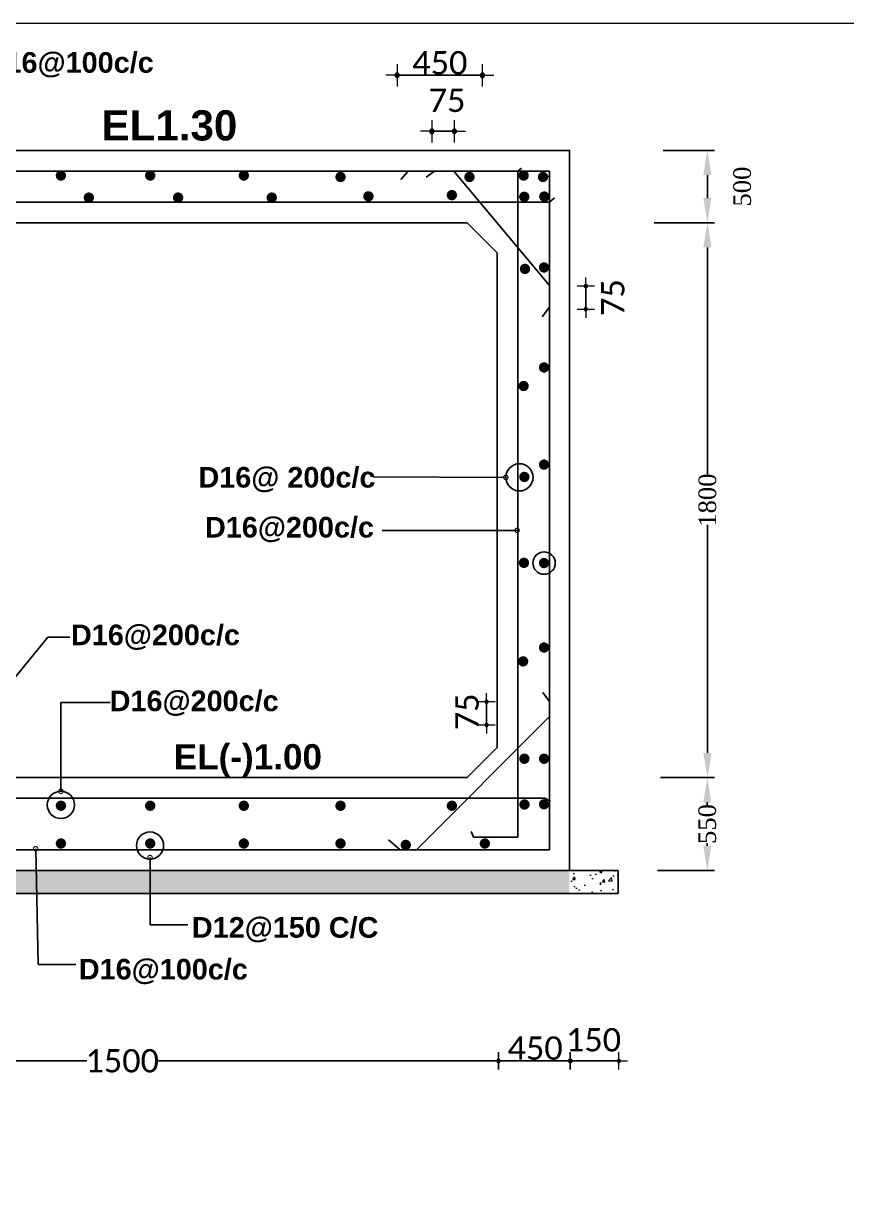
# Model space of a CAD drawing. Extents: x -545075 to 1728153, y -708141 to -305611.
# Drawn here: x 248538 to 260218, y -617406 to -600860 of the extents above; entities that cross this region are included whole.
import ezdxf

# ---------------------------------------------------------------- set-up
doc = ezdxf.new("R2010")
doc.units = 0
doc.header["$MEASUREMENT"] = 0
doc.layers.get('0').update_dxf_attribs({"linetype": 'CONTINUOUS'})
doc.layers.get('DEFPOINTS').update_dxf_attribs({"linetype": 'CONTINUOUS'})
doc.layers.add('Dim', color=7, linetype='CONTINUOUS', lineweight=9)
doc.layers.add('LINE', color=7, linetype='CONTINUOUS')
doc.styles.add('cb', font='calibri.ttf')
doc.styles.add('Dim-1-8 M (Working)', font='arial.ttf', dxfattribs={"height": 200})
doc.styles.add('RB', font='sanssb__.ttf')
doc.styles.get("Standard").update_dxf_attribs({"font": 'times.ttf', "height": 250})
doc.dimstyles.new('3', dxfattribs={"dimtxt": 225, "dimasz": 350, "dimexe": 100, "dimexo": 25, "dimgap": 9, "dimtad": 0, "dimdec": 0, "dimzin": 0, "dimdsep": 46, "dimtxsty": 'Standard', "dimcen": 0, "dimclrt": 256, "dimadec": 0, "dimazin": 0, "dimtfac": 1, "dimtdec": 0, "dimtofl": 0, "dimtmove": 2, "dimatfit": 3, "dimfxl": 1, "dimtolj": 1, "dimtzin": 0, "dimarcsym": 0})
doc.dimstyles.new('Dim-1-100', dxfattribs={"dimtxt": 200, "dimasz": 325, "dimexe": 125, "dimexo": 125, "dimgap": 100, "dimtad": 1, "dimdec": 0, "dimzin": 3, "dimdsep": 46, "dimtxsty": 'Dim-1-8 M (Working)', "dimblk1": 'DOTSMALL', "dimblk2": 'DOTSMALL', "dimsah": 1, "dimcen": 10, "dimdle": 125.25, "dimclrd": 5, "dimclre": 5, "dimclrt": 5, "dimadec": 0, "dimazin": 0, "dimtfac": 1, "dimtdec": 0, "dimtix": 1, "dimtofl": 0, "dimtmove": 1, "dimatfit": 3, "dimldrblk": 'DOTSMALL', "dimfxl": 1, "dimfrac": 2, "dimtolj": 1, "dimtzin": 0, "dimarcsym": 0})
doc.dimstyles.new('FAHIM', dxfattribs={"dimscale": 0.6, "dimtxt": 150, "dimasz": 0.25, "dimexe": 0.18, "dimexo": 0.0625, "dimgap": 5, "dimtad": 1, "dimdec": 0, "dimrnd": 1, "dimzin": 12, "dimdsep": 46, "dimtxsty": 'cb', "dimblk1": 'FAHIM', "dimblk2": 'FAHIM', "dimsah": 1, "dimcen": -0.09, "dimse1": 1, "dimse2": 1, "dimclrd": 7, "dimclrt": 7, "dimadec": 0, "dimazin": 0, "dimtfac": 0.01, "dimtdec": 0, "dimtmove": 2, "dimatfit": 3, "dimldrblk": 'FAHIM', "dimfxl": 1, "dimtolj": 1, "dimtzin": 12, "dimarcsym": 0})

# ---------------------------------------------------------------- blocks, each defined once
blk = doc.blocks.new('FAHIM')
at = {"layer": 'Dim', "color": 7}
for p, q in [((-738, 0), (762, 0)), ((0, -750), (0, 750))]:
    blk.add_line(p, q, dxfattribs=at)
at = {"layer": 'Dim', "color": 7, "const_width": 150}
blk.add_lwpolyline([(-75, 0, 1), (75, 0, 1)], format="xyb", close=True, dxfattribs=at)
at = {"layer": 'Dim', "color": 7}
for points in [[(-148, -2, 1), (152, -2, 1)], [(-147, -1, 1), (153, -1, 1)]]:
    blk.add_lwpolyline(points, format="xyb", close=True, dxfattribs=at)
blk = doc.blocks.new('*D23')
at = {"layer": 'DEFPOINTS', "color": 0, "linetype": 'ByBlock', "lineweight": -2}
for p in [(254084, -610485), (254084, -610812), (255110, -610812)]:
    blk.add_point(p, dxfattribs=at)
at = {"layer": 'LINE', "color": 7, "linetype": 'ByBlock', "lineweight": -2}
blk.add_line((255110, -610485), (255110, -610812), dxfattribs=at)
at = {"layer": 'LINE', "color": 7, "linetype": 'ByBlock', "lineweight": -2, "xscale": 0.162, "yscale": 0.162, "zscale": 0.162}
for p, rotation in [((255110, -610485), 90), ((255110, -610812), 270)]:
    blk.add_blockref('FAHIM', p, dxfattribs=dict(at, rotation=rotation))
at = {"layer": 'LINE', "color": 7, "linetype": 'ByBlock', "lineweight": -2, "insert": (254834, -610627), "char_height": 180, "attachment_point": 5, "rotation": 90, "style": 'cb'}
blk.add_mtext('\\A1;{\\H1.833x;75}', dxfattribs=at)
blk = doc.blocks.new('*D24')
at = {"layer": 'DEFPOINTS', "color": 0, "linetype": 'ByBlock', "lineweight": -2}
for p in [(255491, -604587), (255491, -604914), (256517, -604914)]:
    blk.add_point(p, dxfattribs=at)
at = {"layer": 'LINE', "color": 7, "linetype": 'ByBlock', "lineweight": -2}
blk.add_line((256517, -604587), (256517, -604914), dxfattribs=at)
at = {"layer": 'LINE', "color": 7, "linetype": 'ByBlock', "lineweight": -2, "xscale": 0.162, "yscale": 0.162, "zscale": 0.162}
for p, rotation in [((256517, -604587), 90), ((256517, -604914), 270)]:
    blk.add_blockref('FAHIM', p, dxfattribs=dict(at, rotation=rotation))
at = {"layer": 'LINE', "color": 7, "linetype": 'ByBlock', "lineweight": -2, "insert": (256902, -604751), "char_height": 180, "attachment_point": 5, "rotation": 90, "style": 'cb'}
blk.add_mtext('\\A1;{\\H1.833x;75}', dxfattribs=at)
blk = doc.blocks.new('*D25')
at = {"layer": 'DEFPOINTS', "color": 0, "linetype": 'ByBlock', "lineweight": -2}
for p in [(244602, -611040), (255279, -611040), (255279, -615579)]:
    blk.add_point(p, dxfattribs=at)
at = {"layer": 'LINE', "color": 7, "linetype": 'ByBlock', "lineweight": -2}
for p, q in [((244603, -615579), (249439, -615579)), ((255279, -615579), (250442, -615579))]:
    blk.add_line(p, q, dxfattribs=at)
at = {"layer": 'LINE', "color": 7, "linetype": 'ByBlock', "lineweight": -2, "xscale": 0.162, "yscale": 0.162, "zscale": 0.162, "rotation": 180}
blk.add_blockref('FAHIM', (244602, -615579), dxfattribs=at)
at = {"layer": 'LINE', "color": 7, "linetype": 'ByBlock', "lineweight": -2, "xscale": 0.162, "yscale": 0.162, "zscale": 0.162}
blk.add_blockref('FAHIM', (255279, -615579), dxfattribs=at)
at = {"layer": 'LINE', "color": 7, "linetype": 'ByBlock', "lineweight": -2, "insert": (249941, -615579), "char_height": 156, "attachment_point": 5, "style": 'cb'}
blk.add_mtext('\\A1;{\\H2.115x;1500}', dxfattribs=at)
blk = doc.blocks.new('*D26')
at = {"layer": 'DEFPOINTS', "color": 0, "linetype": 'ByBlock', "lineweight": -2}
for p in [(255279, -611040), (256302, -611040), (256302, -615579)]:
    blk.add_point(p, dxfattribs=at)
at = {"layer": 'LINE', "color": 7, "linetype": 'ByBlock', "lineweight": -2}
blk.add_line((255279, -615579), (256302, -615579), dxfattribs=at)
at = {"layer": 'LINE', "color": 7, "linetype": 'ByBlock', "lineweight": -2, "xscale": 0.162, "yscale": 0.162, "zscale": 0.162, "rotation": 180}
blk.add_blockref('FAHIM', (255279, -615579), dxfattribs=at)
at = {"layer": 'LINE', "color": 7, "linetype": 'ByBlock', "lineweight": -2, "xscale": 0.162, "yscale": 0.162, "zscale": 0.162}
blk.add_blockref('FAHIM', (256302, -615579), dxfattribs=at)
at = {"layer": 'LINE', "color": 7, "linetype": 'ByBlock', "lineweight": -2, "insert": (255799, -615399), "char_height": 156, "attachment_point": 5, "style": 'cb'}
blk.add_mtext('\\A1;{\\H2.115x;450}', dxfattribs=at)
blk = doc.blocks.new('_DotSmall')
at = {"color": 0, "linetype": 'ByBlock', "const_width": 0.5}
blk.add_lwpolyline([(-0.0625, 0, 1), (0.0625, 0, 1)], format="xyb", close=True, dxfattribs=at)
blk = doc.blocks.new('*D557')
at = {"layer": 'DEFPOINTS', "color": 0, "linetype": 'ByBlock', "lineweight": -2}
for p in [(254653, -602392), (254333, -602699), (254653, -602948)]:
    blk.add_point(p, dxfattribs=at)
at = {"layer": 'LINE', "color": 7, "linetype": 'ByBlock', "lineweight": -2}
blk.add_line((254334, -602392), (254653, -602392), dxfattribs=at)
at = {"layer": 'LINE', "color": 7, "linetype": 'ByBlock', "lineweight": -2, "xscale": 0.21, "yscale": 0.21, "zscale": 0.21, "rotation": 180}
blk.add_blockref('FAHIM', (254333, -602392), dxfattribs=at)
at = {"layer": 'LINE', "color": 7, "linetype": 'ByBlock', "lineweight": -2, "xscale": 0.21, "yscale": 0.21, "zscale": 0.21}
blk.add_blockref('FAHIM', (254653, -602392), dxfattribs=at)
at = {"layer": 'LINE', "color": 7, "linetype": 'ByBlock', "lineweight": -2, "insert": (254549, -601954), "char_height": 180, "attachment_point": 5, "style": 'cb'}
blk.add_mtext('\\A1;{\\H1.833x;75}', dxfattribs=at)
blk = doc.blocks.new('*D575')
at = {"layer": 'DEFPOINTS', "color": 0, "linetype": 'ByBlock', "lineweight": -2}
for p in [(255052, -601597), (253842, -602149), (255052, -602936)]:
    blk.add_point(p, dxfattribs=at)
at = {"layer": 'LINE', "color": 7, "linetype": 'ByBlock', "lineweight": -2}
blk.add_line((253842, -601597), (255052, -601597), dxfattribs=at)
at = {"layer": 'LINE', "color": 7, "linetype": 'ByBlock', "lineweight": -2, "xscale": 0.21, "yscale": 0.21, "zscale": 0.21, "rotation": 180}
blk.add_blockref('FAHIM', (253842, -601597), dxfattribs=at)
at = {"layer": 'LINE', "color": 7, "linetype": 'ByBlock', "lineweight": -2, "xscale": 0.21, "yscale": 0.21, "zscale": 0.21}
blk.add_blockref('FAHIM', (255052, -601597), dxfattribs=at)
at = {"layer": 'LINE', "color": 7, "linetype": 'ByBlock', "lineweight": -2, "insert": (254447, -601421), "char_height": 180, "attachment_point": 5, "style": 'cb'}
blk.add_mtext('\\A1;{\\H1.833x;450}', dxfattribs=at)
blk = doc.blocks.new('*D577')
at = {"layer": 'DEFPOINTS', "color": 0, "linetype": 'ByBlock', "lineweight": -2}
for p in [(257463, -603688), (257551, -611561), (258243, -611561)]:
    blk.add_point(p, dxfattribs=at)
at = {"layer": 'LINE', "color": 0, "linetype": 'ByBlock', "lineweight": -2}
for p, q in [((257488, -603688), (258343, -603688)), ((258243, -604038), (258243, -607274)), ((258243, -611211), (258243, -607974)), ((257576, -611561), (258343, -611561))]:
    blk.add_line(p, q, dxfattribs=at)
for points in [[(258185, -604038), (258301, -604038), (258243, -603688)], [(258185, -611211), (258301, -611211), (258243, -611561)]]:
    blk.add_solid(points, dxfattribs=at)
at = {"layer": 'LINE', "linetype": 'ByBlock', "lineweight": -2, "insert": (258243, -607624), "char_height": 250, "attachment_point": 5, "rotation": 90}
blk.add_mtext('\\A1;{\\fTimes New Roman|b0|i0|c186|p18;1}8{\\fTimes New Roman|b0|i0|c186|p18;00}', dxfattribs=at)
blk = doc.blocks.new('*D578')
at = {"layer": 'DEFPOINTS', "color": 0, "linetype": 'ByBlock', "lineweight": -2}
for p in [(257588, -602664), (258242, -602664), (257801, -603688)]:
    blk.add_point(p, dxfattribs=at)
at = {"layer": 'LINE', "color": 0, "linetype": 'ByBlock', "lineweight": -2}
for p, q in [((257613, -602664), (258342, -602664)), ((258242, -603338), (258242, -603014)), ((257826, -603688), (258342, -603688))]:
    blk.add_line(p, q, dxfattribs=at)
for points in [[(258184, -603014), (258300, -603014), (258242, -602664)], [(258184, -603338), (258300, -603338), (258242, -603688)]]:
    blk.add_solid(points, dxfattribs=at)
at = {"layer": 'LINE', "linetype": 'ByBlock', "lineweight": -2, "insert": (258737, -603176), "char_height": 250, "attachment_point": 5, "rotation": 90}
blk.add_mtext('\\A1;500', dxfattribs=at)
blk = doc.blocks.new('*D579')
at = {"layer": 'DEFPOINTS', "color": 0, "linetype": 'ByBlock', "lineweight": -2}
for p in [(257738, -611561), (257508, -612877), (258241, -612877)]:
    blk.add_point(p, dxfattribs=at)
at = {"layer": 'LINE', "color": 0, "linetype": 'ByBlock', "lineweight": -2}
for p, q in [((257763, -611561), (258341, -611561)), ((258241, -611911), (258241, -611948)), ((258241, -612527), (258241, -612489)), ((257533, -612877), (258341, -612877))]:
    blk.add_line(p, q, dxfattribs=at)
for points in [[(258183, -611911), (258299, -611911), (258241, -611561)], [(258183, -612527), (258299, -612527), (258241, -612877)]]:
    blk.add_solid(points, dxfattribs=at)
at = {"layer": 'LINE', "linetype": 'ByBlock', "lineweight": -2, "insert": (258241, -612219), "char_height": 250, "attachment_point": 5, "rotation": 90}
blk.add_mtext('\\A1;550', dxfattribs=at)
blk = doc.blocks.new('*D669')
at = {"layer": 'DEFPOINTS', "color": 0, "linetype": 'ByBlock', "lineweight": -2}
for p in [(256292, -615458), (256987, -615458), (256292, -615579)]:
    blk.add_point(p, dxfattribs=at)
at = {"layer": 'LINE', "color": 7, "linetype": 'ByBlock', "lineweight": -2}
blk.add_line((256987, -615579), (256292, -615579), dxfattribs=at)
at = {"layer": 'LINE', "color": 7, "linetype": 'ByBlock', "lineweight": -2, "xscale": 0.162, "yscale": 0.162, "zscale": 0.162, "rotation": 180}
blk.add_blockref('FAHIM', (256292, -615579), dxfattribs=at)
at = {"layer": 'LINE', "color": 7, "linetype": 'ByBlock', "lineweight": -2, "xscale": 0.162, "yscale": 0.162, "zscale": 0.162}
blk.add_blockref('FAHIM', (256987, -615579), dxfattribs=at)
at = {"layer": 'LINE', "color": 7, "linetype": 'ByBlock', "lineweight": -2, "insert": (256627, -615281), "char_height": 180, "attachment_point": 5, "style": 'cb'}
blk.add_mtext('\\A1;{\\H1.833x;150}', dxfattribs=at)

msp = doc.modelspace()

# ---------------------------------------------------------------- hatches: boundary and pattern name
at = {"layer": 'LINE', "lineweight": 5}
h = msp.add_hatch(dxfattribs=at)
h.set_pattern_fill('AR-CONC', color=0, scale=58.5, style=0)
h.set_pattern_definition([(50, (38082, -124153.26), (419.5972, -36.71), [43.875, -482.625]), (355, (38082, -124153.26), (-81.16953, 440.0324), [35.1, -386.1]), (100.4514, (38116.96, -124156.3), (338.428, 403.32213), [37.288, -410.16814]), (46.1842, (38082, -124036.26), (624.336, -96.8286), [65.8125, -723.9375]), (96.6356, (38134, -124044.3), (546.7777, 569.85895), [55.932, -615.2521]), (351.1842, (38082, -124036.26), (546.7772, 569.8594), [52.65, -579.15]), (21, (38140.5, -124065.5), (349.19063, -235.53205), [43.875, -482.625]), (326, (38140.5, -124065.5), (142.33947, 424.21278), [35.1, -386.1]), (71.4514, (38169.6, -124085.13), (491.53024, 188.68034), [37.288, -410.16814]), (37.5, (38082, -124153.26), (7.113515, 194.742904), [0, -381.42, 0, -391.95, 0, -387.5625]), (7.5, (38082, -124153.26), (153.89568, 230.73085), [0, -223.47, 0, -372.645, 0, -147.7125]), (327.5, (37951.54, -124153.26), (312.286125, -13.1946), [0, -146.25, 0, -456.3, 0, -605.475]), (317.5, (37893.04, -124153.26), (341.16391, 58.56141), [0, -190.125, 0, -303.03, 0, -429.975])])
h.paths.add_polyline_path([(256283.917, -613204.196), (256283.917, -612876.98), (245293.483, -612876.98), (245293.483, -613204.196)])
h = msp.add_hatch(dxfattribs=at)
h.set_pattern_fill('AR-CONC', color=0, scale=58.5, style=0)
h.set_pattern_definition([(50, (49767.2, -614413.75), (419.5972, -36.71), [43.875, -482.625]), (355, (49767.2, -614413.75), (-81.1695, 440.0324), [35.1, -386.1]), (100.4514, (49802.17, -614416.8), (338.428, 403.3221), [37.288, -410.1681]), (46.1842, (49767.2, -614296.75), (624.336, -96.8286), [65.8125, -723.9375]), (96.6356, (49819.23, -614304.8), (546.7777, 569.859), [55.932, -615.2521]), (351.1842, (49767.2, -614296.75), (546.7772, 569.8594), [52.65, -579.15]), (21, (49825.7, -614326), (349.1906, -235.53205), [43.875, -482.625]), (326, (49825.7, -614326), (142.3395, 424.2128), [35.1, -386.1]), (71.4514, (49854.8, -614345.63), (491.5302, 188.68034), [37.288, -410.1681]), (37.5, (49767.2, -614413.75), (7.11352, 194.7429), [0, -381.42, 0, -391.95, 0, -387.5625]), (7.5, (49767.2, -614413.75), (153.89568, 230.73085), [0, -223.47, 0, -372.645, 0, -147.7125]), (327.5, (49636.75, -614413.75), (312.28613, -13.1946), [0, -146.25, 0, -456.3, 0, -605.475]), (317.5, (49578.25, -614413.75), (341.1639, 58.5614), [0, -190.125, 0, -303.03, 0, -429.975])])
edge = h.paths.add_edge_path()
edge.add_line((256978.694, -613204.196), (256283.917, -613204.196))
edge.add_line((256283.917, -613204.196), (256283.917, -612876.98))
edge.add_line((256283.917, -612876.98), (256978.694, -612876.98))

# ---------------------------------------------------------------- linework, layer by layer
at = {"color": 7, "linetype": 'ByBlock', "lineweight": 20}
msp.add_lwpolyline([(227676.672, -636426), (227676.672, -600860.018), (277972, -600860.018), (277972, -636426), (227676.672, -636426)], close=True, dxfattribs=at)
at = {"layer": 'LINE', "color": 0, "linetype": 'ByBlock', "lineweight": -2}
for p, q in [((256296.976, -602664.272), (243573.226, -602664.272)), ((256296.976, -602664.272), (243573.226, -602664.272)), ((256283.917, -602664.272), (255260.167, -602664.272)), ((256283.917, -602664.272), (255260.167, -602664.272)), ((256283.917, -612876.98), (256283.917, -602664.272)), ((255552.667, -602956.772), (255606.593, -602914.526)), ((256004.476, -602956.772), (243865.726, -602956.772)), ((253998.842, -602956.772), (253894.842, -603076)), ((254646.753, -602956.772), (256004.476, -604578.794)), ((255552.667, -602956.772), (255552.667, -612402.973)), ((256004.476, -602956.772), (255552.667, -602956.772)), ((255991.417, -603038.578), (255951.654, -602999.535)), ((256004.476, -612584.48), (256004.476, -602956.772)), ((256004.476, -603395.522), (243865.726, -603395.522)), ((256004.476, -603395.522), (255552.667, -603395.522)), ((256004.476, -603395.522), (256071.285, -603337.171)), ((254834.476, -603688.022), (245117.532, -603688.022)), ((254834.476, -603688.022), (255260.167, -604113.713)), ((255260.167, -604113.713), (255260.167, -611135.039)), ((254114.902, -612584.48), (256004.476, -610694.905)), ((254834.476, -611560.73), (255260.167, -611135.039)), ((244953.919, -611560.73), (254834.476, -611560.73)), ((243865.726, -611853.23), (255933.842, -611853.23)), ((255552.667, -611853.23), (255933.842, -611853.23)), ((255933.842, -611853.23), (256017.842, -611896)), ((254926.022, -612402.973), (254891.886, -612325.398)), ((255552.667, -612402.973), (254926.022, -612402.973)), ((232167.456, -612584.48), (256004.476, -612584.48)), ((243865.726, -612584.48), (256004.476, -612584.48)), ((255552.667, -612584.48), (256004.476, -612584.48)), ((243573.226, -612876.98), (256296.976, -612876.98)), ((255260.167, -612876.98), (256283.917, -612876.98)), ((256978.694, -612876.98), (256283.917, -612876.98)), ((256978.694, -612876.98), (256978.694, -613204.196)), ((231874.956, -613204.196), (256283.917, -613204.196))]:
    msp.add_line(p, q, dxfattribs=at)
at = {"layer": 'LINE', "color": 0}
for p, q in [((254372.535, -602956.772), (254255.118, -603042.177)), ((256004.476, -604888.637), (255900.66, -605022.657)), ((256004.476, -610478.582), (255909.846, -610350.673)), ((251677.517, -612460.114), (251666.096, -612458.284)), ((253884.683, -612584.48), (253716.587, -612445.205))]:
    msp.add_line(p, q, dxfattribs=at)
at = {"layer": 'LINE', "color": 0, "linetype": 'ByBlock', "lineweight": -2, "const_width": 73.125}
for points in [[(249035.059, -603019.239, 1), (249108.184, -603019.239, 1)], [(250301.584, -603019.239, 1), (250374.709, -603019.239, 1)], [(251629.534, -603019.239, 1), (251702.659, -603019.239, 1)], [(253001.359, -603039.714, 1), (253074.484, -603039.714, 1)], [(254830.366, -603039.714, 1), (254903.491, -603039.714, 1)], [(255598.759, -603019.239, 1), (255671.884, -603019.239, 1)], [(255873.709, -603039.714, 1), (255946.834, -603039.714, 1)], [(249431.011, -603332.214, 1), (249504.136, -603332.214, 1)], [(250697.536, -603332.214, 1), (250770.661, -603332.214, 1)], [(252025.486, -603332.214, 1), (252098.611, -603332.214, 1)], [(253397.311, -603314.664, 1), (253470.436, -603314.664, 1)], [(254580.859, -603297.114, 1), (254653.984, -603297.114, 1)], [(255607.744, -603321.102, 1), (255680.869, -603321.102, 1)], [(255892.039, -603317.589, 1), (255965.164, -603317.589, 1)], [(255888.334, -604323.789, 1), (255961.459, -604323.789, 1)], [(255654.518, -604380.389, 1), (255654.518, -604307.264, 1)], [(255888.334, -605741.989, 1), (255961.459, -605741.989, 1)], [(255635.609, -606041.695, 1), (255635.609, -605968.57, 1)], [(255888.334, -607119.664, 1), (255961.459, -607119.664, 1)], [(255645.743, -607331.714, 1), (255645.743, -607258.589, 1)], [(255639.893, -608550.047, 1), (255639.893, -608476.922, 1)], [(255888.334, -608516.847, 1), (255961.459, -608516.847, 1)], [(255888.334, -609715.172, 1), (255961.459, -609715.172, 1)], [(255628.193, -609948.197, 1), (255628.193, -609875.072, 1)], [(255645.743, -611328.797, 1), (255645.743, -611255.672, 1)], [(255888.334, -611292.672, 1), (255961.459, -611292.672, 1)], [(255888.214, -611939.097, 1), (255961.339, -611939.097, 1)], [(249035.059, -611959.572, 1), (249108.184, -611959.572, 1)], [(250301.584, -611959.572, 1), (250374.709, -611959.572, 1)], [(251629.534, -611959.572, 1), (251702.659, -611959.572, 1)], [(253001.359, -611959.572, 1), (253074.484, -611959.572, 1)], [(254580.859, -611959.572, 1), (254653.984, -611959.572, 1)], [(255610.459, -611942.022, 1), (255683.584, -611942.022, 1)], [(249035.059, -612494.847, 1), (249108.184, -612494.847, 1)], [(250301.584, -612494.847, 1), (250374.709, -612494.847, 1)], [(251629.534, -612494.847, 1), (251702.659, -612494.847, 1)], [(253001.359, -612494.847, 1), (253074.484, -612494.847, 1)], [(253927.12, -612515.366, 1), (254000.245, -612515.366, 1)], [(255048.405, -612494.847, 1), (255121.53, -612494.847, 1)]]:
    msp.add_lwpolyline(points, format="xyb", close=True, dxfattribs=at)
at = {"layer": 'LINE', "color": 0, "linetype": 'ByBlock', "lineweight": -2}
for points in [[(255383.05, -607300.614), (253496.99, -607295.151)], [(249071.621, -611754.742), (249071.621, -610495.272), (249767.85, -610495.272)], [(256283.917, -612876.98), (256978.694, -612876.98)], [(256978.694, -613204.196), (256283.917, -613204.196)]]:
    msp.add_lwpolyline(points, dxfattribs=at)
for centre, radius in [((255576.179, -607300.614), 193.129), ((255924.896, -608516.847), 159.054), ((249071.621, -611947.872), 193.129), ((249071.621, -611947.872), 193.129), ((250335.221, -612524.097), 193.129)]:
    msp.add_circle(centre, radius, dxfattribs=at)

# ---------------------------------------------------------------- texts
at = {"layer": 'LINE', "color": 0, "linetype": 'ByBlock', "lineweight": -2, "style": 'RB'}
for s, height, p in [('D16@100c/c', 292.5, (247990.332, -601561.157)), ('EL1.30', 427.7812, (249647.43, -602521.345)), ('D16@ 200c/c', 292.5, (251022.287, -607445.748)), ('D16@200c/c', 292.5, (251115.331, -608154.395)), ('D16@200c/c', 292.5, (249213.84, -609682.219)), ('D16@200c/c', 292.5, (249763.099, -610618.268)), ('EL(-)1.00', 356.4844, (250672.346, -611442.406)), ('D12@150 C/C', 292.5, (250929.348, -613831.39)), ('D16@100c/c', 292.5, (249325.332, -614424.157))]:
    msp.add_text(s, height=height, dxfattribs=at).set_placement(p)

# ---------------------------------------------------------------- dimensions: what is measured, and where the dimension line sits
at = {"layer": 'LINE', "color": 0, "linetype": 'ByBlock', "lineweight": -2}
dim = msp.add_linear_dim(base=(255051.842, -601596.5), p1=(253841.948, -602149.42), p2=(255051.842, -602935.78), text='{\\H1.833x;450}', dimstyle='FAHIM', override={"dimtxt": 300, "dimasz": 0.35, "dimgap": 10}, dxfattribs=at)
dim.commit()
dim.dimension.update_dxf_attribs({"geometry": '*D575', "text_midpoint": (254446.895, -601421.469)})
for base, p1, p2, text, override, picture, middle in [((254653.116, -602392.208), (254333.481, -602699.333), (254653.116, -602948.233), '{\\H1.833x;75}', {"dimtxt": 300, "dimasz": 0.35, "dimgap": 10}, '*D557', (254548.833, -601954.446)), ((255278.694, -615579.049), (244602.444, -611040.173), (255278.694, -611040.173), '{\\H2.115x;1500}', {"dimtxt": 260, "dimasz": 0.27, "dimgap": 10}, '*D25', (249940.569, -615579.049)), ((256302.444, -615579.049), (255278.694, -611040.173), (256302.444, -611040.173), '{\\H2.115x;450}', {"dimtxt": 260, "dimasz": 0.27, "dimgap": 10}, '*D26', (255798.965, -615398.696)), ((256292.163, -615579.049), (256986.94, -615457.549), (256292.163, -615457.549), '{\\H1.833x;150}', {"dimtxt": 300, "dimasz": 0.27, "dimgap": 10}, '*D669', (256626.97, -615280.744))]:
    dim = msp.add_linear_dim(base=base, p1=p1, p2=p2, text=text, dimstyle='FAHIM', override=override, dxfattribs=at)
    dim.commit()
    dim.dimension.update_dxf_attribs({"geometry": picture, "text_midpoint": middle, "dimtype": 160})
for base, p1, p2, text, picture, middle in [((258241.842, -602664.272), (257800.842, -603688.022), (257587.842, -602664.272), '500', '*D578', (258736.831, -603176.147)), ((258242.842, -611560.73), (257462.842, -603688.022), (257550.842, -611560.73), '{\\fTimes New Roman|b0|i0|c186|p18;1}8{\\fTimes New Roman|b0|i0|c186|p18;00}', '*D577', (258242.842, -607624.376)), ((258240.842, -612876.98), (257737.842, -611560.73), (257507.842, -612876.98), '550', '*D579', (258240.842, -612218.855))]:
    dim = msp.add_linear_dim(base=base, p1=p1, p2=p2, angle=90, text=text, dimstyle='3', dxfattribs=at)
    dim.commit()
    dim.dimension.update_dxf_attribs({"geometry": picture, "text_midpoint": middle})
for base, p1, p2, picture, middle in [((256517.023, -604914.487), (255490.874, -604587.271), (255490.874, -604914.487), '*D24', (256901.842, -604750.879)), ((255110.023, -610811.858), (254083.874, -610484.641), (254083.874, -610811.858), '*D23', (254833.747, -610627.212))]:
    dim = msp.add_linear_dim(base=base, p1=p1, p2=p2, angle=90, text='{\\H1.833x;75}', dimstyle='FAHIM', override={"dimtxt": 300, "dimasz": 0.27, "dimgap": 10}, dxfattribs=at)
    dim.commit()
    dim.dimension.update_dxf_attribs({"geometry": picture, "text_midpoint": middle, "dimtype": 160})

# ---------------------------------------------------------------- leaders
for points, override in [([(255383.05, -607300.614), (253496.99, -607295.151)], {"dimasz": 125, "dimtad": 0, "dimclrd": 0}), ([(255542.861, -608053.098), (253629.842, -608053.098)], {"dimasz": 125, "dimtad": 0, "dimclrd": 0}), ([(247032.568, -611845.315), (248883.858, -609568.889), (249198.839, -609568.889)], {"dimasz": 125, "dimtad": 0, "dimclrd": 0, "dimfxl": 0.18, "dimarcsym": 1}), ([(249071.621, -611754.742), (249071.621, -610495.272), (249767.85, -610495.272)], {"dimasz": 125, "dimtad": 0, "dimclrd": 0, "dimfxl": 0.18, "dimarcsym": 1}), ([(248713.608, -612569.682), (248748.888, -614210.818), (249283.968, -614209.282)], {"dimasz": 125, "dimtad": 0, "dimclrd": 0, "dimfxl": 0.18, "dimarcsym": 1}), ([(250335.466, -612694.037), (250336.29, -613649.577), (250871.369, -613648.04)], {"dimasz": 125, "dimtad": 0, "dimclrd": 0, "dimfxl": 0.18, "dimarcsym": 1})]:
    msp.add_leader(points, dimstyle='Dim-1-100', override=override, dxfattribs=at)

doc.saveas('drawing.dxf')
